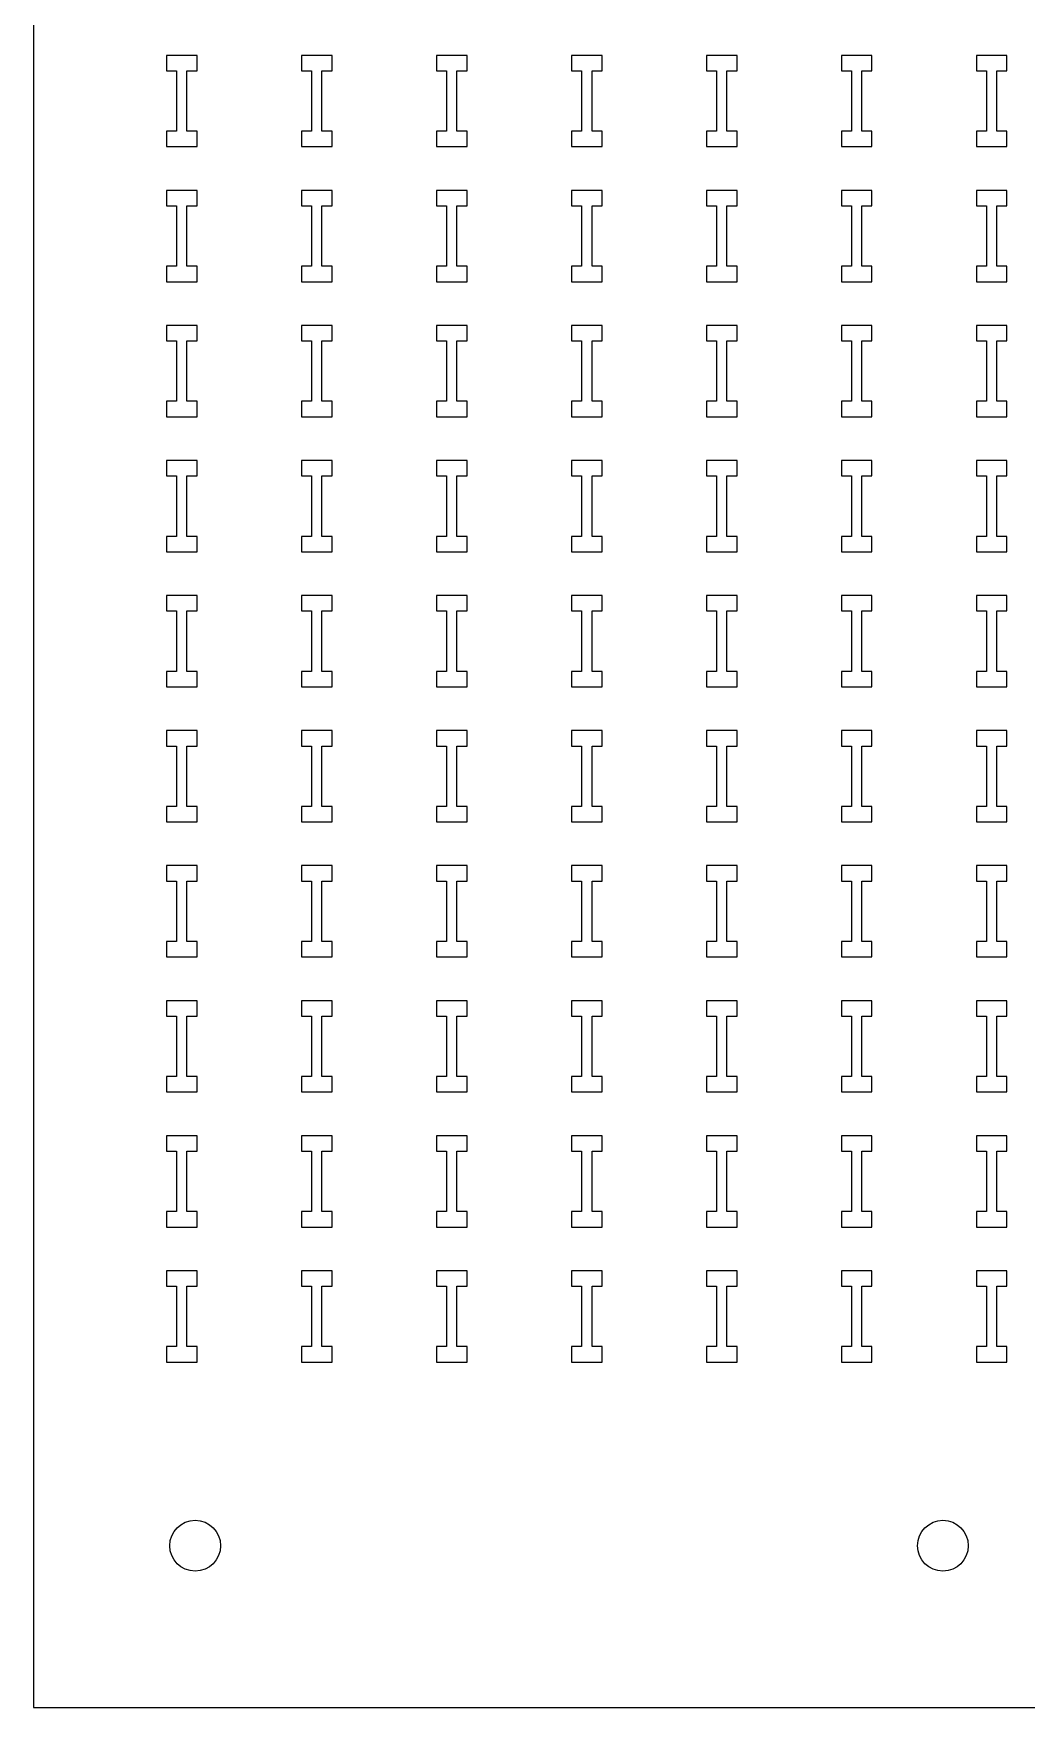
# Model space of a CAD drawing. Header units: inches. Extents: x 0 to 94.5, y 0 to 82.7.
# Drawn here: x 0 to 6.14, y 0 to 10.35 of the extents above; entities that cross this region are included whole.
import ezdxf

# ---------------------------------------------------------------- set-up
doc = ezdxf.new("R2010")
doc.units = ezdxf.units.IN
doc.layers.add('red', color=1, linetype='CONTINUOUS')

msp = doc.modelspace()

# ---------------------------------------------------------------- linework, layer by layer
for p, q in [((1.012, 10.212), (0.823, 10.212)), ((0.823, 10.212), (0.823, 10.117)), ((1.012, 10.117), (1.012, 10.212)), ((1.847, 10.212), (1.658, 10.212)), ((1.658, 10.212), (1.658, 10.117)), ((1.847, 10.117), (1.847, 10.212)), ((2.681, 10.212), (2.492, 10.212)), ((2.492, 10.212), (2.492, 10.117)), ((2.681, 10.117), (2.681, 10.212)), ((3.516, 10.212), (3.327, 10.212)), ((3.327, 10.212), (3.327, 10.117)), ((3.516, 10.117), (3.516, 10.212)), ((4.351, 10.212), (4.162, 10.212)), ((4.162, 10.212), (4.162, 10.117)), ((4.351, 10.117), (4.351, 10.212)), ((5.185, 10.212), (4.996, 10.212)), ((4.996, 10.212), (4.996, 10.117)), ((5.185, 10.117), (5.185, 10.212)), ((6.02, 10.212), (5.831, 10.212)), ((5.831, 10.212), (5.831, 10.117)), ((6.02, 10.117), (6.02, 10.212)), ((0.823, 10.117), (0.885, 10.117)), ((0.885, 10.117), (0.885, 9.743)), ((0.949, 10.117), (1.012, 10.117)), ((0.949, 9.743), (0.949, 10.117)), ((1.658, 10.117), (1.72, 10.117)), ((1.72, 10.117), (1.72, 9.743)), ((1.784, 10.117), (1.847, 10.117)), ((1.784, 9.743), (1.784, 10.117)), ((2.492, 10.117), (2.555, 10.117)), ((2.555, 10.117), (2.555, 9.743)), ((2.619, 10.117), (2.681, 10.117)), ((2.619, 9.743), (2.619, 10.117)), ((3.327, 10.117), (3.39, 10.117)), ((3.39, 10.117), (3.39, 9.743)), ((3.454, 10.117), (3.516, 10.117)), ((3.454, 9.743), (3.454, 10.117)), ((4.162, 10.117), (4.224, 10.117)), ((4.224, 10.117), (4.224, 9.743)), ((4.288, 10.117), (4.351, 10.117)), ((4.288, 9.743), (4.288, 10.117)), ((4.996, 10.117), (5.059, 10.117)), ((5.059, 10.117), (5.059, 9.743)), ((5.123, 10.117), (5.185, 10.117)), ((5.123, 9.743), (5.123, 10.117)), ((5.831, 10.117), (5.894, 10.117)), ((5.894, 10.117), (5.894, 9.743)), ((5.958, 10.117), (6.02, 10.117)), ((5.958, 9.743), (5.958, 10.117)), ((0.885, 9.743), (0.823, 9.743)), ((0.823, 9.743), (0.823, 9.648)), ((1.012, 9.743), (0.949, 9.743)), ((1.012, 9.648), (1.012, 9.743)), ((1.72, 9.743), (1.658, 9.743)), ((1.658, 9.743), (1.658, 9.648)), ((1.847, 9.743), (1.784, 9.743)), ((1.847, 9.648), (1.847, 9.743)), ((2.555, 9.743), (2.492, 9.743)), ((2.492, 9.743), (2.492, 9.648)), ((2.681, 9.743), (2.619, 9.743)), ((2.681, 9.648), (2.681, 9.743)), ((3.39, 9.743), (3.327, 9.743)), ((3.327, 9.743), (3.327, 9.648)), ((3.516, 9.743), (3.454, 9.743)), ((3.516, 9.648), (3.516, 9.743)), ((4.224, 9.743), (4.162, 9.743)), ((4.162, 9.743), (4.162, 9.648)), ((4.351, 9.743), (4.288, 9.743)), ((4.351, 9.648), (4.351, 9.743)), ((5.059, 9.743), (4.996, 9.743)), ((4.996, 9.743), (4.996, 9.648)), ((5.185, 9.743), (5.123, 9.743)), ((5.185, 9.648), (5.185, 9.743)), ((5.894, 9.743), (5.831, 9.743)), ((5.831, 9.743), (5.831, 9.648)), ((6.02, 9.743), (5.958, 9.743)), ((6.02, 9.648), (6.02, 9.743)), ((0.823, 9.648), (1.012, 9.648)), ((1.658, 9.648), (1.847, 9.648)), ((2.492, 9.648), (2.681, 9.648)), ((3.327, 9.648), (3.516, 9.648)), ((4.162, 9.648), (4.351, 9.648)), ((4.996, 9.648), (5.185, 9.648)), ((5.831, 9.648), (6.02, 9.648)), ((1.012, 9.377), (0.823, 9.377)), ((0.823, 9.377), (0.823, 9.282)), ((1.012, 9.282), (1.012, 9.377)), ((1.847, 9.377), (1.658, 9.377)), ((1.658, 9.377), (1.658, 9.282)), ((1.847, 9.282), (1.847, 9.377)), ((2.681, 9.377), (2.492, 9.377)), ((2.492, 9.377), (2.492, 9.282)), ((2.681, 9.282), (2.681, 9.377)), ((3.516, 9.377), (3.327, 9.377)), ((3.327, 9.377), (3.327, 9.282)), ((3.516, 9.282), (3.516, 9.377)), ((4.351, 9.377), (4.162, 9.377)), ((4.162, 9.377), (4.162, 9.282)), ((4.351, 9.282), (4.351, 9.377)), ((5.185, 9.377), (4.996, 9.377)), ((4.996, 9.377), (4.996, 9.282)), ((5.185, 9.282), (5.185, 9.377)), ((6.02, 9.377), (5.831, 9.377)), ((5.831, 9.377), (5.831, 9.282)), ((6.02, 9.282), (6.02, 9.377)), ((0.823, 9.282), (0.885, 9.282)), ((0.885, 9.282), (0.885, 8.908)), ((0.949, 9.282), (1.012, 9.282)), ((0.949, 8.908), (0.949, 9.282)), ((1.658, 9.282), (1.72, 9.282)), ((1.72, 9.282), (1.72, 8.908)), ((1.784, 9.282), (1.847, 9.282)), ((1.784, 8.908), (1.784, 9.282)), ((2.492, 9.282), (2.555, 9.282)), ((2.555, 9.282), (2.555, 8.908)), ((2.619, 9.282), (2.681, 9.282)), ((2.619, 8.908), (2.619, 9.282)), ((3.327, 9.282), (3.39, 9.282)), ((3.39, 9.282), (3.39, 8.908)), ((3.454, 9.282), (3.516, 9.282)), ((3.454, 8.908), (3.454, 9.282)), ((4.162, 9.282), (4.224, 9.282)), ((4.224, 9.282), (4.224, 8.908)), ((4.288, 9.282), (4.351, 9.282)), ((4.288, 8.908), (4.288, 9.282)), ((4.996, 9.282), (5.059, 9.282)), ((5.059, 9.282), (5.059, 8.908)), ((5.123, 9.282), (5.185, 9.282)), ((5.123, 8.908), (5.123, 9.282)), ((5.831, 9.282), (5.894, 9.282)), ((5.894, 9.282), (5.894, 8.908)), ((5.958, 9.282), (6.02, 9.282)), ((5.958, 8.908), (5.958, 9.282)), ((0.885, 8.908), (0.823, 8.908)), ((0.823, 8.908), (0.823, 8.813)), ((1.012, 8.908), (0.949, 8.908)), ((1.012, 8.813), (1.012, 8.908)), ((1.72, 8.908), (1.658, 8.908)), ((1.658, 8.908), (1.658, 8.813)), ((1.847, 8.908), (1.784, 8.908)), ((1.847, 8.813), (1.847, 8.908)), ((2.555, 8.908), (2.492, 8.908)), ((2.492, 8.908), (2.492, 8.813)), ((2.681, 8.908), (2.619, 8.908)), ((2.681, 8.813), (2.681, 8.908)), ((3.39, 8.908), (3.327, 8.908)), ((3.327, 8.908), (3.327, 8.813)), ((3.516, 8.908), (3.454, 8.908)), ((3.516, 8.813), (3.516, 8.908)), ((4.224, 8.908), (4.162, 8.908)), ((4.162, 8.908), (4.162, 8.813)), ((4.351, 8.908), (4.288, 8.908)), ((4.351, 8.813), (4.351, 8.908)), ((5.059, 8.908), (4.996, 8.908)), ((4.996, 8.908), (4.996, 8.813)), ((5.185, 8.908), (5.123, 8.908)), ((5.185, 8.813), (5.185, 8.908)), ((5.894, 8.908), (5.831, 8.908)), ((5.831, 8.908), (5.831, 8.813)), ((6.02, 8.908), (5.958, 8.908)), ((6.02, 8.813), (6.02, 8.908)), ((0.823, 8.813), (1.012, 8.813)), ((1.658, 8.813), (1.847, 8.813)), ((2.492, 8.813), (2.681, 8.813)), ((3.327, 8.813), (3.516, 8.813)), ((4.162, 8.813), (4.351, 8.813)), ((4.996, 8.813), (5.185, 8.813)), ((5.831, 8.813), (6.02, 8.813)), ((1.012, 8.542), (0.823, 8.542)), ((0.823, 8.542), (0.823, 8.447)), ((1.012, 8.447), (1.012, 8.542)), ((1.847, 8.542), (1.658, 8.542)), ((1.658, 8.542), (1.658, 8.447)), ((1.847, 8.447), (1.847, 8.542)), ((2.681, 8.542), (2.492, 8.542)), ((2.492, 8.542), (2.492, 8.447)), ((2.681, 8.447), (2.681, 8.542)), ((3.516, 8.542), (3.327, 8.542)), ((3.327, 8.542), (3.327, 8.447)), ((3.516, 8.447), (3.516, 8.542)), ((4.351, 8.542), (4.162, 8.542)), ((4.162, 8.542), (4.162, 8.447)), ((4.351, 8.447), (4.351, 8.542)), ((5.185, 8.542), (4.996, 8.542)), ((4.996, 8.542), (4.996, 8.447)), ((5.185, 8.447), (5.185, 8.542)), ((6.02, 8.542), (5.831, 8.542)), ((5.831, 8.542), (5.831, 8.447)), ((6.02, 8.447), (6.02, 8.542)), ((0.823, 8.447), (0.885, 8.447)), ((0.885, 8.447), (0.885, 8.074)), ((0.949, 8.447), (1.012, 8.447)), ((0.949, 8.074), (0.949, 8.447)), ((1.658, 8.447), (1.72, 8.447)), ((1.72, 8.447), (1.72, 8.074)), ((1.784, 8.447), (1.847, 8.447)), ((1.784, 8.074), (1.784, 8.447)), ((2.492, 8.447), (2.555, 8.447)), ((2.555, 8.447), (2.555, 8.074)), ((2.619, 8.447), (2.681, 8.447)), ((2.619, 8.074), (2.619, 8.447)), ((3.327, 8.447), (3.39, 8.447)), ((3.39, 8.447), (3.39, 8.074)), ((3.454, 8.447), (3.516, 8.447)), ((3.454, 8.074), (3.454, 8.447)), ((4.162, 8.447), (4.224, 8.447)), ((4.224, 8.447), (4.224, 8.074)), ((4.288, 8.447), (4.351, 8.447)), ((4.288, 8.074), (4.288, 8.447)), ((4.996, 8.447), (5.059, 8.447)), ((5.059, 8.447), (5.059, 8.074)), ((5.123, 8.447), (5.185, 8.447)), ((5.123, 8.074), (5.123, 8.447)), ((5.831, 8.447), (5.894, 8.447)), ((5.894, 8.447), (5.894, 8.074)), ((5.958, 8.447), (6.02, 8.447)), ((5.958, 8.074), (5.958, 8.447)), ((0.885, 8.074), (0.823, 8.074)), ((0.823, 8.074), (0.823, 7.978)), ((1.012, 8.074), (0.949, 8.074)), ((1.012, 7.978), (1.012, 8.074)), ((1.72, 8.074), (1.658, 8.074)), ((1.658, 8.074), (1.658, 7.978)), ((1.847, 8.074), (1.784, 8.074)), ((1.847, 7.978), (1.847, 8.074)), ((2.555, 8.074), (2.492, 8.074)), ((2.492, 8.074), (2.492, 7.978)), ((2.681, 8.074), (2.619, 8.074)), ((2.681, 7.978), (2.681, 8.074)), ((3.39, 8.074), (3.327, 8.074)), ((3.327, 8.074), (3.327, 7.978)), ((3.516, 8.074), (3.454, 8.074)), ((3.516, 7.978), (3.516, 8.074)), ((4.224, 8.074), (4.162, 8.074)), ((4.162, 8.074), (4.162, 7.978)), ((4.351, 8.074), (4.288, 8.074)), ((4.351, 7.978), (4.351, 8.074)), ((5.059, 8.074), (4.996, 8.074)), ((4.996, 8.074), (4.996, 7.978)), ((5.185, 8.074), (5.123, 8.074)), ((5.185, 7.978), (5.185, 8.074)), ((5.894, 8.074), (5.831, 8.074)), ((5.831, 8.074), (5.831, 7.978)), ((6.02, 8.074), (5.958, 8.074)), ((6.02, 7.978), (6.02, 8.074)), ((0.823, 7.978), (1.012, 7.978)), ((1.658, 7.978), (1.847, 7.978)), ((2.492, 7.978), (2.681, 7.978)), ((3.327, 7.978), (3.516, 7.978)), ((4.162, 7.978), (4.351, 7.978)), ((4.996, 7.978), (5.185, 7.978)), ((5.831, 7.978), (6.02, 7.978)), ((1.012, 7.708), (0.823, 7.708)), ((0.823, 7.708), (0.823, 7.612)), ((1.012, 7.612), (1.012, 7.708)), ((1.847, 7.708), (1.658, 7.708)), ((1.658, 7.708), (1.658, 7.612)), ((1.847, 7.612), (1.847, 7.708)), ((2.681, 7.708), (2.492, 7.708)), ((2.492, 7.708), (2.492, 7.612)), ((2.681, 7.612), (2.681, 7.708)), ((3.516, 7.708), (3.327, 7.708)), ((3.327, 7.708), (3.327, 7.612)), ((3.516, 7.612), (3.516, 7.708)), ((4.351, 7.708), (4.162, 7.708)), ((4.162, 7.708), (4.162, 7.612)), ((4.351, 7.612), (4.351, 7.708)), ((5.185, 7.708), (4.996, 7.708)), ((4.996, 7.708), (4.996, 7.612)), ((5.185, 7.612), (5.185, 7.708)), ((6.02, 7.708), (5.831, 7.708)), ((5.831, 7.708), (5.831, 7.612)), ((6.02, 7.612), (6.02, 7.708)), ((0.823, 7.612), (0.885, 7.612)), ((0.885, 7.612), (0.885, 7.239)), ((0.949, 7.612), (1.012, 7.612)), ((0.949, 7.239), (0.949, 7.612)), ((1.658, 7.612), (1.72, 7.612)), ((1.72, 7.612), (1.72, 7.239)), ((1.784, 7.612), (1.847, 7.612)), ((1.784, 7.239), (1.784, 7.612)), ((2.492, 7.612), (2.555, 7.612)), ((2.555, 7.612), (2.555, 7.239)), ((2.619, 7.612), (2.681, 7.612)), ((2.619, 7.239), (2.619, 7.612)), ((3.327, 7.612), (3.39, 7.612)), ((3.39, 7.612), (3.39, 7.239)), ((3.454, 7.612), (3.516, 7.612)), ((3.454, 7.239), (3.454, 7.612)), ((4.162, 7.612), (4.224, 7.612)), ((4.224, 7.612), (4.224, 7.239)), ((4.288, 7.612), (4.351, 7.612)), ((4.288, 7.239), (4.288, 7.612)), ((4.996, 7.612), (5.059, 7.612)), ((5.059, 7.612), (5.059, 7.239)), ((5.123, 7.612), (5.185, 7.612)), ((5.123, 7.239), (5.123, 7.612)), ((5.831, 7.612), (5.894, 7.612)), ((5.894, 7.612), (5.894, 7.239)), ((5.958, 7.612), (6.02, 7.612)), ((5.958, 7.239), (5.958, 7.612)), ((0.885, 7.239), (0.823, 7.239)), ((0.823, 7.239), (0.823, 7.144)), ((0.823, 7.144), (1.012, 7.144)), ((1.012, 7.239), (0.949, 7.239)), ((1.012, 7.144), (1.012, 7.239)), ((1.72, 7.239), (1.658, 7.239)), ((1.658, 7.239), (1.658, 7.144)), ((1.658, 7.144), (1.847, 7.144)), ((1.847, 7.239), (1.784, 7.239)), ((1.847, 7.144), (1.847, 7.239)), ((2.555, 7.239), (2.492, 7.239)), ((2.492, 7.239), (2.492, 7.144)), ((2.492, 7.144), (2.681, 7.144)), ((2.681, 7.239), (2.619, 7.239)), ((2.681, 7.144), (2.681, 7.239)), ((3.39, 7.239), (3.327, 7.239)), ((3.327, 7.239), (3.327, 7.144)), ((3.327, 7.144), (3.516, 7.144)), ((3.516, 7.239), (3.454, 7.239)), ((3.516, 7.144), (3.516, 7.239)), ((4.224, 7.239), (4.162, 7.239)), ((4.162, 7.239), (4.162, 7.144)), ((4.162, 7.144), (4.351, 7.144)), ((4.351, 7.239), (4.288, 7.239)), ((4.351, 7.144), (4.351, 7.239)), ((5.059, 7.239), (4.996, 7.239)), ((4.996, 7.239), (4.996, 7.144)), ((4.996, 7.144), (5.185, 7.144)), ((5.185, 7.239), (5.123, 7.239)), ((5.185, 7.144), (5.185, 7.239)), ((5.894, 7.239), (5.831, 7.239)), ((5.831, 7.239), (5.831, 7.144)), ((5.831, 7.144), (6.02, 7.144)), ((6.02, 7.239), (5.958, 7.239)), ((6.02, 7.144), (6.02, 7.239)), ((1.012, 6.873), (0.823, 6.873)), ((0.823, 6.873), (0.823, 6.778)), ((1.012, 6.778), (1.012, 6.873)), ((1.847, 6.873), (1.658, 6.873)), ((1.658, 6.873), (1.658, 6.778)), ((1.847, 6.778), (1.847, 6.873)), ((2.681, 6.873), (2.492, 6.873)), ((2.492, 6.873), (2.492, 6.778)), ((2.681, 6.778), (2.681, 6.873)), ((3.516, 6.873), (3.327, 6.873)), ((3.327, 6.873), (3.327, 6.778)), ((3.516, 6.778), (3.516, 6.873)), ((4.351, 6.873), (4.162, 6.873)), ((4.162, 6.873), (4.162, 6.778)), ((4.351, 6.778), (4.351, 6.873)), ((5.185, 6.873), (4.996, 6.873)), ((4.996, 6.873), (4.996, 6.778)), ((5.185, 6.778), (5.185, 6.873)), ((6.02, 6.873), (5.831, 6.873)), ((5.831, 6.873), (5.831, 6.778)), ((6.02, 6.778), (6.02, 6.873)), ((0.823, 6.778), (0.885, 6.778)), ((0.885, 6.778), (0.885, 6.404)), ((0.949, 6.778), (1.012, 6.778)), ((0.949, 6.404), (0.949, 6.778)), ((1.658, 6.778), (1.72, 6.778)), ((1.72, 6.778), (1.72, 6.404)), ((1.784, 6.778), (1.847, 6.778)), ((1.784, 6.404), (1.784, 6.778)), ((2.492, 6.778), (2.555, 6.778)), ((2.555, 6.778), (2.555, 6.404)), ((2.619, 6.778), (2.681, 6.778)), ((2.619, 6.404), (2.619, 6.778)), ((3.327, 6.778), (3.39, 6.778)), ((3.39, 6.778), (3.39, 6.404)), ((3.454, 6.778), (3.516, 6.778)), ((3.454, 6.404), (3.454, 6.778)), ((4.162, 6.778), (4.224, 6.778)), ((4.224, 6.778), (4.224, 6.404)), ((4.288, 6.778), (4.351, 6.778)), ((4.288, 6.404), (4.288, 6.778)), ((4.996, 6.778), (5.059, 6.778)), ((5.059, 6.778), (5.059, 6.404)), ((5.123, 6.778), (5.185, 6.778)), ((5.123, 6.404), (5.123, 6.778)), ((5.831, 6.778), (5.894, 6.778)), ((5.894, 6.778), (5.894, 6.404)), ((5.958, 6.778), (6.02, 6.778)), ((5.958, 6.404), (5.958, 6.778)), ((0.885, 6.404), (0.823, 6.404)), ((0.823, 6.404), (0.823, 6.309)), ((1.012, 6.404), (0.949, 6.404)), ((1.012, 6.309), (1.012, 6.404)), ((1.72, 6.404), (1.658, 6.404)), ((1.658, 6.404), (1.658, 6.309)), ((1.847, 6.404), (1.784, 6.404)), ((1.847, 6.309), (1.847, 6.404)), ((2.555, 6.404), (2.492, 6.404)), ((2.492, 6.404), (2.492, 6.309)), ((2.681, 6.404), (2.619, 6.404)), ((2.681, 6.309), (2.681, 6.404)), ((3.39, 6.404), (3.327, 6.404)), ((3.327, 6.404), (3.327, 6.309)), ((3.516, 6.404), (3.454, 6.404)), ((3.516, 6.309), (3.516, 6.404)), ((4.224, 6.404), (4.162, 6.404)), ((4.162, 6.404), (4.162, 6.309)), ((4.351, 6.404), (4.288, 6.404)), ((4.351, 6.309), (4.351, 6.404)), ((5.059, 6.404), (4.996, 6.404)), ((4.996, 6.404), (4.996, 6.309)), ((5.185, 6.404), (5.123, 6.404)), ((5.185, 6.309), (5.185, 6.404)), ((5.894, 6.404), (5.831, 6.404)), ((5.831, 6.404), (5.831, 6.309)), ((6.02, 6.404), (5.958, 6.404)), ((6.02, 6.309), (6.02, 6.404)), ((0.823, 6.309), (1.012, 6.309)), ((1.658, 6.309), (1.847, 6.309)), ((2.492, 6.309), (2.681, 6.309)), ((3.327, 6.309), (3.516, 6.309)), ((4.162, 6.309), (4.351, 6.309)), ((4.996, 6.309), (5.185, 6.309)), ((5.831, 6.309), (6.02, 6.309)), ((1.012, 6.038), (0.823, 6.038)), ((0.823, 6.038), (0.823, 5.943)), ((1.012, 5.943), (1.012, 6.038)), ((1.847, 6.038), (1.658, 6.038)), ((1.658, 6.038), (1.658, 5.943)), ((1.847, 5.943), (1.847, 6.038)), ((2.681, 6.038), (2.492, 6.038)), ((2.492, 6.038), (2.492, 5.943)), ((2.681, 5.943), (2.681, 6.038)), ((3.516, 6.038), (3.327, 6.038)), ((3.327, 6.038), (3.327, 5.943)), ((3.516, 5.943), (3.516, 6.038)), ((4.351, 6.038), (4.162, 6.038)), ((4.162, 6.038), (4.162, 5.943)), ((4.351, 5.943), (4.351, 6.038)), ((5.185, 6.038), (4.996, 6.038)), ((4.996, 6.038), (4.996, 5.943)), ((5.185, 5.943), (5.185, 6.038)), ((6.02, 6.038), (5.831, 6.038)), ((5.831, 6.038), (5.831, 5.943)), ((6.02, 5.943), (6.02, 6.038)), ((0.823, 5.943), (0.885, 5.943)), ((0.885, 5.943), (0.885, 5.569)), ((0.949, 5.943), (1.012, 5.943)), ((0.949, 5.569), (0.949, 5.943)), ((1.658, 5.943), (1.72, 5.943)), ((1.72, 5.943), (1.72, 5.569)), ((1.784, 5.943), (1.847, 5.943)), ((1.784, 5.569), (1.784, 5.943)), ((2.492, 5.943), (2.555, 5.943)), ((2.555, 5.943), (2.555, 5.569)), ((2.619, 5.943), (2.681, 5.943)), ((2.619, 5.569), (2.619, 5.943)), ((3.327, 5.943), (3.39, 5.943)), ((3.39, 5.943), (3.39, 5.569)), ((3.454, 5.943), (3.516, 5.943)), ((3.454, 5.569), (3.454, 5.943)), ((4.162, 5.943), (4.224, 5.943)), ((4.224, 5.943), (4.224, 5.569)), ((4.288, 5.943), (4.351, 5.943)), ((4.288, 5.569), (4.288, 5.943)), ((4.996, 5.943), (5.059, 5.943)), ((5.059, 5.943), (5.059, 5.569)), ((5.123, 5.943), (5.185, 5.943)), ((5.123, 5.569), (5.123, 5.943)), ((5.831, 5.943), (5.894, 5.943)), ((5.894, 5.943), (5.894, 5.569)), ((5.958, 5.943), (6.02, 5.943)), ((5.958, 5.569), (5.958, 5.943)), ((0.885, 5.569), (0.823, 5.569)), ((0.823, 5.569), (0.823, 5.474)), ((1.012, 5.569), (0.949, 5.569)), ((1.012, 5.474), (1.012, 5.569)), ((1.72, 5.569), (1.658, 5.569)), ((1.658, 5.569), (1.658, 5.474)), ((1.847, 5.569), (1.784, 5.569)), ((1.847, 5.474), (1.847, 5.569)), ((2.555, 5.569), (2.492, 5.569)), ((2.492, 5.569), (2.492, 5.474)), ((2.681, 5.569), (2.619, 5.569)), ((2.681, 5.474), (2.681, 5.569)), ((3.39, 5.569), (3.327, 5.569)), ((3.327, 5.569), (3.327, 5.474)), ((3.516, 5.569), (3.454, 5.569)), ((3.516, 5.474), (3.516, 5.569)), ((4.224, 5.569), (4.162, 5.569)), ((4.162, 5.569), (4.162, 5.474)), ((4.351, 5.569), (4.288, 5.569)), ((4.351, 5.474), (4.351, 5.569)), ((5.059, 5.569), (4.996, 5.569)), ((4.996, 5.569), (4.996, 5.474)), ((5.185, 5.569), (5.123, 5.569)), ((5.185, 5.474), (5.185, 5.569)), ((5.894, 5.569), (5.831, 5.569)), ((5.831, 5.569), (5.831, 5.474)), ((6.02, 5.569), (5.958, 5.569)), ((6.02, 5.474), (6.02, 5.569)), ((0.823, 5.474), (1.012, 5.474)), ((1.658, 5.474), (1.847, 5.474)), ((2.492, 5.474), (2.681, 5.474)), ((3.327, 5.474), (3.516, 5.474)), ((4.162, 5.474), (4.351, 5.474)), ((4.996, 5.474), (5.185, 5.474)), ((5.831, 5.474), (6.02, 5.474)), ((1.012, 5.204), (0.823, 5.204)), ((0.823, 5.204), (0.823, 5.108)), ((1.012, 5.108), (1.012, 5.204)), ((1.847, 5.204), (1.658, 5.204)), ((1.658, 5.204), (1.658, 5.108)), ((1.847, 5.108), (1.847, 5.204)), ((2.681, 5.204), (2.492, 5.204)), ((2.492, 5.204), (2.492, 5.108)), ((2.681, 5.108), (2.681, 5.204)), ((3.516, 5.204), (3.327, 5.204)), ((3.327, 5.204), (3.327, 5.108)), ((3.516, 5.108), (3.516, 5.204)), ((4.351, 5.204), (4.162, 5.204)), ((4.162, 5.204), (4.162, 5.108)), ((4.351, 5.108), (4.351, 5.204)), ((5.185, 5.204), (4.996, 5.204)), ((4.996, 5.204), (4.996, 5.108)), ((5.185, 5.108), (5.185, 5.204)), ((6.02, 5.204), (5.831, 5.204)), ((5.831, 5.204), (5.831, 5.108)), ((6.02, 5.108), (6.02, 5.204)), ((0.823, 5.108), (0.885, 5.108)), ((0.885, 5.108), (0.885, 4.735)), ((0.949, 5.108), (1.012, 5.108)), ((0.949, 4.735), (0.949, 5.108)), ((1.658, 5.108), (1.72, 5.108)), ((1.72, 5.108), (1.72, 4.735)), ((1.784, 5.108), (1.847, 5.108)), ((1.784, 4.735), (1.784, 5.108)), ((2.492, 5.108), (2.555, 5.108)), ((2.555, 5.108), (2.555, 4.735)), ((2.619, 5.108), (2.681, 5.108)), ((2.619, 4.735), (2.619, 5.108)), ((3.327, 5.108), (3.39, 5.108)), ((3.39, 5.108), (3.39, 4.735)), ((3.454, 5.108), (3.516, 5.108)), ((3.454, 4.735), (3.454, 5.108)), ((4.162, 5.108), (4.224, 5.108)), ((4.224, 5.108), (4.224, 4.735)), ((4.288, 5.108), (4.351, 5.108)), ((4.288, 4.735), (4.288, 5.108)), ((4.996, 5.108), (5.059, 5.108)), ((5.059, 5.108), (5.059, 4.735)), ((5.123, 5.108), (5.185, 5.108)), ((5.123, 4.735), (5.123, 5.108)), ((5.831, 5.108), (5.894, 5.108)), ((5.894, 5.108), (5.894, 4.735)), ((5.958, 5.108), (6.02, 5.108)), ((5.958, 4.735), (5.958, 5.108)), ((0.885, 4.735), (0.823, 4.735)), ((0.823, 4.735), (0.823, 4.64)), ((1.012, 4.735), (0.949, 4.735)), ((1.012, 4.64), (1.012, 4.735)), ((1.72, 4.735), (1.658, 4.735)), ((1.658, 4.735), (1.658, 4.64)), ((1.847, 4.735), (1.784, 4.735)), ((1.847, 4.64), (1.847, 4.735)), ((2.555, 4.735), (2.492, 4.735)), ((2.492, 4.735), (2.492, 4.64)), ((2.681, 4.735), (2.619, 4.735)), ((2.681, 4.64), (2.681, 4.735)), ((3.39, 4.735), (3.327, 4.735)), ((3.327, 4.735), (3.327, 4.64)), ((3.516, 4.735), (3.454, 4.735)), ((3.516, 4.64), (3.516, 4.735)), ((4.224, 4.735), (4.162, 4.735)), ((4.162, 4.735), (4.162, 4.64)), ((4.351, 4.735), (4.288, 4.735)), ((4.351, 4.64), (4.351, 4.735)), ((5.059, 4.735), (4.996, 4.735)), ((4.996, 4.735), (4.996, 4.64)), ((5.185, 4.735), (5.123, 4.735)), ((5.185, 4.64), (5.185, 4.735)), ((5.894, 4.735), (5.831, 4.735)), ((5.831, 4.735), (5.831, 4.64)), ((6.02, 4.735), (5.958, 4.735)), ((6.02, 4.64), (6.02, 4.735)), ((0.823, 4.64), (1.012, 4.64)), ((1.658, 4.64), (1.847, 4.64)), ((2.492, 4.64), (2.681, 4.64)), ((3.327, 4.64), (3.516, 4.64)), ((4.162, 4.64), (4.351, 4.64)), ((4.996, 4.64), (5.185, 4.64)), ((5.831, 4.64), (6.02, 4.64)), ((1.012, 4.369), (0.823, 4.369)), ((0.823, 4.369), (0.823, 4.274)), ((1.012, 4.274), (1.012, 4.369)), ((1.847, 4.369), (1.658, 4.369)), ((1.658, 4.369), (1.658, 4.274)), ((1.847, 4.274), (1.847, 4.369)), ((2.681, 4.369), (2.492, 4.369)), ((2.492, 4.369), (2.492, 4.274)), ((2.681, 4.274), (2.681, 4.369)), ((3.516, 4.369), (3.327, 4.369)), ((3.327, 4.369), (3.327, 4.274)), ((3.516, 4.274), (3.516, 4.369)), ((4.351, 4.369), (4.162, 4.369)), ((4.162, 4.369), (4.162, 4.274)), ((4.351, 4.274), (4.351, 4.369)), ((5.185, 4.369), (4.996, 4.369)), ((4.996, 4.369), (4.996, 4.274)), ((5.185, 4.274), (5.185, 4.369)), ((6.02, 4.369), (5.831, 4.369)), ((5.831, 4.369), (5.831, 4.274)), ((6.02, 4.274), (6.02, 4.369)), ((0.823, 4.274), (0.885, 4.274)), ((0.885, 4.274), (0.885, 3.9)), ((0.949, 4.274), (1.012, 4.274)), ((0.949, 3.9), (0.949, 4.274)), ((1.658, 4.274), (1.72, 4.274)), ((1.72, 4.274), (1.72, 3.9)), ((1.784, 4.274), (1.847, 4.274)), ((1.784, 3.9), (1.784, 4.274)), ((2.492, 4.274), (2.555, 4.274)), ((2.555, 4.274), (2.555, 3.9)), ((2.619, 4.274), (2.681, 4.274)), ((2.619, 3.9), (2.619, 4.274)), ((3.327, 4.274), (3.39, 4.274)), ((3.39, 4.274), (3.39, 3.9)), ((3.454, 4.274), (3.516, 4.274)), ((3.454, 3.9), (3.454, 4.274)), ((4.162, 4.274), (4.224, 4.274)), ((4.224, 4.274), (4.224, 3.9)), ((4.288, 4.274), (4.351, 4.274)), ((4.288, 3.9), (4.288, 4.274)), ((4.996, 4.274), (5.059, 4.274)), ((5.059, 4.274), (5.059, 3.9)), ((5.123, 4.274), (5.185, 4.274)), ((5.123, 3.9), (5.123, 4.274)), ((5.831, 4.274), (5.894, 4.274)), ((5.894, 4.274), (5.894, 3.9)), ((5.958, 4.274), (6.02, 4.274)), ((5.958, 3.9), (5.958, 4.274)), ((0.885, 3.9), (0.823, 3.9)), ((0.823, 3.9), (0.823, 3.805)), ((1.012, 3.9), (0.949, 3.9)), ((1.012, 3.805), (1.012, 3.9)), ((1.72, 3.9), (1.658, 3.9)), ((1.658, 3.9), (1.658, 3.805)), ((1.847, 3.9), (1.784, 3.9)), ((1.847, 3.805), (1.847, 3.9)), ((2.555, 3.9), (2.492, 3.9)), ((2.492, 3.9), (2.492, 3.805)), ((2.681, 3.9), (2.619, 3.9)), ((2.681, 3.805), (2.681, 3.9)), ((3.39, 3.9), (3.327, 3.9)), ((3.327, 3.9), (3.327, 3.805)), ((3.516, 3.9), (3.454, 3.9)), ((3.516, 3.805), (3.516, 3.9)), ((4.224, 3.9), (4.162, 3.9)), ((4.162, 3.9), (4.162, 3.805)), ((4.351, 3.9), (4.288, 3.9)), ((4.351, 3.805), (4.351, 3.9)), ((5.059, 3.9), (4.996, 3.9)), ((4.996, 3.9), (4.996, 3.805)), ((5.185, 3.9), (5.123, 3.9)), ((5.185, 3.805), (5.185, 3.9)), ((5.894, 3.9), (5.831, 3.9)), ((5.831, 3.9), (5.831, 3.805)), ((6.02, 3.9), (5.958, 3.9)), ((6.02, 3.805), (6.02, 3.9)), ((0.823, 3.805), (1.012, 3.805)), ((1.658, 3.805), (1.847, 3.805)), ((2.492, 3.805), (2.681, 3.805)), ((3.327, 3.805), (3.516, 3.805)), ((4.162, 3.805), (4.351, 3.805)), ((4.996, 3.805), (5.185, 3.805)), ((5.831, 3.805), (6.02, 3.805)), ((1.012, 3.534), (0.823, 3.534)), ((0.823, 3.534), (0.823, 3.439)), ((1.012, 3.439), (1.012, 3.534)), ((1.847, 3.534), (1.658, 3.534)), ((1.658, 3.534), (1.658, 3.439)), ((1.847, 3.439), (1.847, 3.534)), ((2.681, 3.534), (2.492, 3.534)), ((2.492, 3.534), (2.492, 3.439)), ((2.681, 3.439), (2.681, 3.534)), ((3.516, 3.534), (3.327, 3.534)), ((3.327, 3.534), (3.327, 3.439)), ((3.516, 3.439), (3.516, 3.534)), ((4.351, 3.534), (4.162, 3.534)), ((4.162, 3.534), (4.162, 3.439)), ((4.351, 3.439), (4.351, 3.534)), ((5.185, 3.534), (4.996, 3.534)), ((4.996, 3.534), (4.996, 3.439)), ((5.185, 3.439), (5.185, 3.534)), ((6.02, 3.534), (5.831, 3.534)), ((5.831, 3.534), (5.831, 3.439)), ((6.02, 3.439), (6.02, 3.534)), ((0.823, 3.439), (0.885, 3.439)), ((0.885, 3.439), (0.885, 3.065)), ((0.949, 3.439), (1.012, 3.439)), ((0.949, 3.065), (0.949, 3.439)), ((1.658, 3.439), (1.72, 3.439)), ((1.72, 3.439), (1.72, 3.065)), ((1.784, 3.439), (1.847, 3.439)), ((1.784, 3.065), (1.784, 3.439)), ((2.492, 3.439), (2.555, 3.439)), ((2.555, 3.439), (2.555, 3.065)), ((2.619, 3.439), (2.681, 3.439)), ((2.619, 3.065), (2.619, 3.439)), ((3.327, 3.439), (3.39, 3.439)), ((3.39, 3.439), (3.39, 3.065)), ((3.454, 3.439), (3.516, 3.439)), ((3.454, 3.065), (3.454, 3.439)), ((4.162, 3.439), (4.224, 3.439)), ((4.224, 3.439), (4.224, 3.065)), ((4.288, 3.439), (4.351, 3.439)), ((4.288, 3.065), (4.288, 3.439)), ((4.996, 3.439), (5.059, 3.439)), ((5.059, 3.439), (5.059, 3.065)), ((5.123, 3.439), (5.185, 3.439)), ((5.123, 3.065), (5.123, 3.439)), ((5.831, 3.439), (5.894, 3.439)), ((5.894, 3.439), (5.894, 3.065)), ((5.958, 3.439), (6.02, 3.439)), ((5.958, 3.065), (5.958, 3.439)), ((0.885, 3.065), (0.823, 3.065)), ((0.823, 3.065), (0.823, 2.97)), ((1.012, 3.065), (0.949, 3.065)), ((1.012, 2.97), (1.012, 3.065)), ((1.72, 3.065), (1.658, 3.065)), ((1.658, 3.065), (1.658, 2.97)), ((1.847, 3.065), (1.784, 3.065)), ((1.847, 2.97), (1.847, 3.065)), ((2.555, 3.065), (2.492, 3.065)), ((2.492, 3.065), (2.492, 2.97)), ((2.681, 3.065), (2.619, 3.065)), ((2.681, 2.97), (2.681, 3.065)), ((3.39, 3.065), (3.327, 3.065)), ((3.327, 3.065), (3.327, 2.97)), ((3.516, 3.065), (3.454, 3.065)), ((3.516, 2.97), (3.516, 3.065)), ((4.224, 3.065), (4.162, 3.065)), ((4.162, 3.065), (4.162, 2.97)), ((4.351, 3.065), (4.288, 3.065)), ((4.351, 2.97), (4.351, 3.065)), ((5.059, 3.065), (4.996, 3.065)), ((4.996, 3.065), (4.996, 2.97)), ((5.185, 3.065), (5.123, 3.065)), ((5.185, 2.97), (5.185, 3.065)), ((5.894, 3.065), (5.831, 3.065)), ((5.831, 3.065), (5.831, 2.97)), ((6.02, 3.065), (5.958, 3.065)), ((6.02, 2.97), (6.02, 3.065)), ((0.823, 2.97), (1.012, 2.97)), ((1.658, 2.97), (1.847, 2.97)), ((2.492, 2.97), (2.681, 2.97)), ((3.327, 2.97), (3.516, 2.97)), ((4.162, 2.97), (4.351, 2.97)), ((4.996, 2.97), (5.185, 2.97)), ((5.831, 2.97), (6.02, 2.97)), ((1.012, 2.699), (0.823, 2.699)), ((0.823, 2.699), (0.823, 2.604)), ((1.012, 2.604), (1.012, 2.699)), ((1.847, 2.699), (1.658, 2.699)), ((1.658, 2.699), (1.658, 2.604)), ((1.847, 2.604), (1.847, 2.699)), ((2.681, 2.699), (2.492, 2.699)), ((2.492, 2.699), (2.492, 2.604)), ((2.681, 2.604), (2.681, 2.699)), ((3.516, 2.699), (3.327, 2.699)), ((3.327, 2.699), (3.327, 2.604)), ((3.516, 2.604), (3.516, 2.699)), ((4.351, 2.699), (4.162, 2.699)), ((4.162, 2.699), (4.162, 2.604)), ((4.351, 2.604), (4.351, 2.699)), ((5.185, 2.699), (4.996, 2.699)), ((4.996, 2.699), (4.996, 2.604)), ((5.185, 2.604), (5.185, 2.699)), ((6.02, 2.699), (5.831, 2.699)), ((5.831, 2.699), (5.831, 2.604)), ((6.02, 2.604), (6.02, 2.699)), ((0.823, 2.604), (0.885, 2.604)), ((0.885, 2.604), (0.885, 2.231)), ((0.949, 2.604), (1.012, 2.604)), ((0.949, 2.231), (0.949, 2.604)), ((1.658, 2.604), (1.72, 2.604)), ((1.72, 2.604), (1.72, 2.231)), ((1.784, 2.604), (1.847, 2.604)), ((1.784, 2.231), (1.784, 2.604)), ((2.492, 2.604), (2.555, 2.604)), ((2.555, 2.604), (2.555, 2.231)), ((2.619, 2.604), (2.681, 2.604)), ((2.619, 2.231), (2.619, 2.604)), ((3.327, 2.604), (3.39, 2.604)), ((3.39, 2.604), (3.39, 2.231)), ((3.454, 2.604), (3.516, 2.604)), ((3.454, 2.231), (3.454, 2.604)), ((4.162, 2.604), (4.224, 2.604)), ((4.224, 2.604), (4.224, 2.231)), ((4.288, 2.604), (4.351, 2.604)), ((4.288, 2.231), (4.288, 2.604)), ((4.996, 2.604), (5.059, 2.604)), ((5.059, 2.604), (5.059, 2.231)), ((5.123, 2.604), (5.185, 2.604)), ((5.123, 2.231), (5.123, 2.604)), ((5.831, 2.604), (5.894, 2.604)), ((5.894, 2.604), (5.894, 2.231)), ((5.958, 2.604), (6.02, 2.604)), ((5.958, 2.231), (5.958, 2.604)), ((0.885, 2.231), (0.823, 2.231)), ((0.823, 2.231), (0.823, 2.135)), ((1.012, 2.231), (0.949, 2.231)), ((1.012, 2.135), (1.012, 2.231)), ((1.72, 2.231), (1.658, 2.231)), ((1.658, 2.231), (1.658, 2.135)), ((1.847, 2.231), (1.784, 2.231)), ((1.847, 2.135), (1.847, 2.231)), ((2.555, 2.231), (2.492, 2.231)), ((2.492, 2.231), (2.492, 2.135)), ((2.681, 2.231), (2.619, 2.231)), ((2.681, 2.135), (2.681, 2.231)), ((3.39, 2.231), (3.327, 2.231)), ((3.327, 2.231), (3.327, 2.135)), ((3.516, 2.231), (3.454, 2.231)), ((3.516, 2.135), (3.516, 2.231)), ((4.224, 2.231), (4.162, 2.231)), ((4.162, 2.231), (4.162, 2.135)), ((4.351, 2.231), (4.288, 2.231)), ((4.351, 2.135), (4.351, 2.231)), ((5.059, 2.231), (4.996, 2.231)), ((4.996, 2.231), (4.996, 2.135)), ((5.185, 2.231), (5.123, 2.231)), ((5.185, 2.135), (5.185, 2.231)), ((5.894, 2.231), (5.831, 2.231)), ((5.831, 2.231), (5.831, 2.135)), ((6.02, 2.231), (5.958, 2.231)), ((6.02, 2.135), (6.02, 2.231)), ((0.823, 2.135), (1.012, 2.135)), ((1.658, 2.135), (1.847, 2.135)), ((2.492, 2.135), (2.681, 2.135)), ((3.327, 2.135), (3.516, 2.135)), ((4.162, 2.135), (4.351, 2.135)), ((4.996, 2.135), (5.185, 2.135)), ((5.831, 2.135), (6.02, 2.135))]:
    msp.add_line(p, q)
for centre in [(1, 1), (5.624, 1)]:
    msp.add_circle(centre, 0.157)
at = {"layer": 'red'}
for p, q in [((0, 82.677), (0, 0)), ((0, 0), (94.488, 0))]:
    msp.add_line(p, q, dxfattribs=at)

doc.saveas('drawing.dxf')
